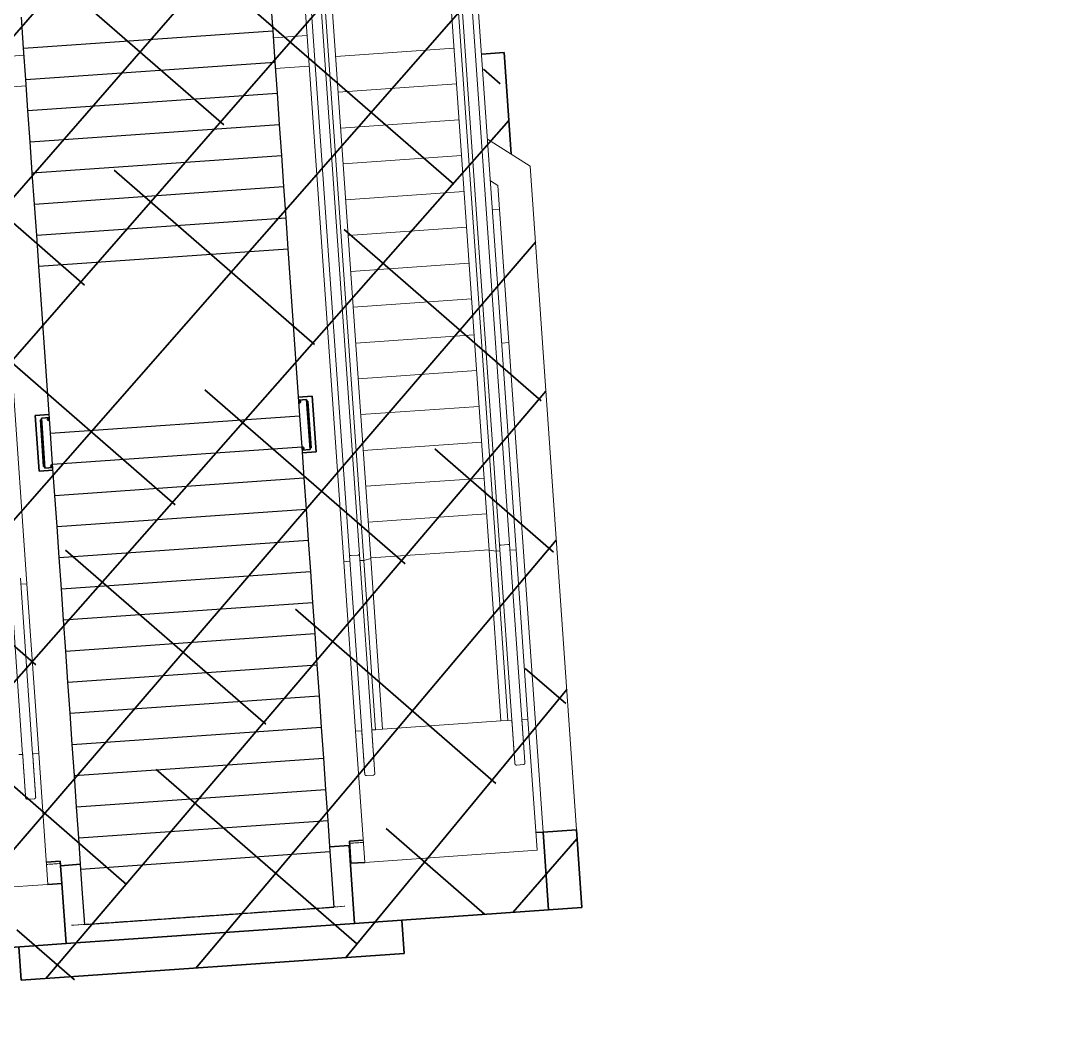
# Model space of a CAD drawing. Header units: millimetres. Extents: x 306 to 836129804, y -168137 to 818603917.
# Drawn here: x 834551779 to 834561028, y 818117446 to 818126594 of the extents above; entities that cross this region are included whole.
import ezdxf

# ---------------------------------------------------------------- set-up
doc = ezdxf.new("R2010")
doc.units = ezdxf.units.MM
doc.header["$LTSCALE"] = 3
for name, pattern in [('ACAD_ISO03W100', [30, 12, -18]), ('AUR_Centre_Half', [11.25, 7.499999999999999, -1.25, 1.25, -1.25]), ('AUR_Hidden', [3.75, 2.5, -1.25])]:
    doc.linetypes.add(name, pattern=pattern)
for name, color, linetype, lineweight in [('A-DETL', 251, 'Continuous', 13), ('A-FLOR', 251, 'Continuous', 13), ('A-GENM', 251, 'Continuous', 5), ('A-WALL', 251, 'Continuous', 5), ('Eva-New', 1, 'ACAD_ISO03W100', 18), ('Hatch (HOR not under LTC submission)', 252, 'Continuous', 35), ('S-BEAM', 1, 'Continuous', 35), ('S-FNDN', 32, 'Continuous', 35), ('S-STRS', 251, 'Continuous', 25)]:
    doc.layers.add(name, color=color, linetype=linetype, lineweight=lineweight)

# ---------------------------------------------------------------- blocks, each defined once
blk = doc.blocks.new('L-Equal Leg Angles - L200x200x20-2956271-STAIRCASE - GA PLAN')
at = {"layer": 'S-BEAM'}
for p, q in [((-775, 56.79999999999957), (-775, -143.2000000000038)), ((-775, 56.79999999999959), (-650.0000000004027, 56.79999999999959)), ((-650.0000000004047, -143.2000000000038), (-775, -143.2000000000038))]:
    blk.add_line(p, q, dxfattribs=at)
at = {"layer": 'S-BEAM', "linetype": 'AUR_Hidden', "lineweight": 9}
blk.add_line((-775, 36.80000000000001), (-650.0000000004027, 36.80000000000001), dxfattribs=at)
blk = doc.blocks.new('L-Equal Leg Angles - L200x200x20-V15-STAIRCASE - GA PLAN')
at = {"layer": 'S-BEAM'}
for p, q in [((649.9999999995999, 56.79999999999959), (775, 56.79999999999959)), ((775, -143.2000000000038), (775, 56.79999999999957)), ((775, -143.2000000000038), (649.999999999598, -143.2000000000038))]:
    blk.add_line(p, q, dxfattribs=at)
at = {"layer": 'S-BEAM', "linetype": 'AUR_Hidden', "lineweight": 9}
blk.add_line((649.9999999995999, 36.80000000000001), (775, 36.80000000000001), dxfattribs=at)
blk = doc.blocks.new('MASS CONRETE - MASS CONRETE-3280017-STAIRCASE - GA PLAN')
at = {"layer": 'A-WALL'}
for p, q in [((-57412.03755486012, 256.6118820905685), (-57412.03755497932, -43.38811790943146)), ((-51446.72951996326, 256.6118820905685), (-57412.03755486012, 256.6118820905685)), ((-51178.33673977852, -108.3881179094315), (-51446.72951996326, 256.6118820905685)), ((-57412.03755497932, -43.38811790943146), (-51598.50745916367, -43.38811802864075)), ((-51598.50745916367, -43.38811802864075), (-51550.71148467064, -108.3881180286407)), ((-50412.09694445133, -1658.388118028641), (-50412.09694445133, -1963.388117909431)), ((-50137.06050622463, -1963.388117909431), (-50137.06050610542, -1658.388117909431)), ((-50412.09694445133, -4203.388118028641), (-50412.09694457054, -4508.388117909431)), ((-50137.06050622463, -4508.388118028641), (-50137.06050610542, -4203.388117909431)), ((-51550.71148478985, -6058.388118028641), (-51598.50745928288, -6123.388117909431)), ((-51446.72951996326, -6423.388117909431), (-51178.33673989773, -6058.388118028641)), ((-51598.50745928288, -6123.388117909431), (-57412.03755497932, -6123.388118028641)), ((-57412.03755497932, -6123.388118028641), (-57412.03755486012, -6423.388118028641)), ((-57412.03755486012, -6423.388118028641), (-51446.72951996326, -6423.388117909431))]:
    blk.add_line(p, q, dxfattribs=at)
blk = doc.blocks.new('DGSG')
at = {"layer": 'A-DETL', "linetype": 'AUR_Centre_Half'}
blk.add_line((59293.12810051441, -1843.388118267059), (59293.12810003757, -4303.388118386269), dxfattribs=at)
at = {"layer": 'A-FLOR'}
for p, q in [((64234.05193817616, -6123.388118743896), (64234.05193793774, -6058.388118267059)), ((65434.05193805695, -6058.388118267059), (65434.05193781853, -6123.388118267059))]:
    blk.add_line(p, q, dxfattribs=at)
at = {"layer": 'A-GENM'}
for p, q in [((59673.51111149788, -1658.388118386269), (59673.51111161709, -108.3881182670593)), ((59673.51111161709, -108.3881182670593), (59673.51111149788, -1658.388118386269)), ((60853.51111161709, -1513.388118267059), (60853.51111137867, -1478.388118386269)), ((60448.51111137867, -1528.388118267059), (60448.51111137867, -1588.388118386269)), ((62431.54268097878, -1513.388118386269), (60853.51111161709, -1513.388118267059)), ((60853.51111125946, -1658.388118386269), (59673.51111149788, -1658.388118386269)), ((59673.51111149788, -1658.388118386269), (60853.51111125946, -1658.388118386269)), ((60853.51111125946, -1658.388118386269), (60853.51111125946, -1603.388118028641)), ((60853.51111125946, -1603.388118028641), (62431.54268145561, -1603.388118743896)), ((62376.52381324768, -1658.388118267059), (60853.51111125946, -1658.388118386269)), ((62376.52381300926, -1603.388118624687), (62376.52381324768, -1658.388118267059)), ((70300.98439967632, -1658.388118386269), (62376.52381324768, -1658.388118267059)), ((59673.51111114025, -6058.388118386269), (59673.51111125946, -4508.38811814785)), ((59673.51111125946, -4508.38811814785), (60853.51111149788, -4508.388118743896)), ((60853.51111149788, -4508.388118743896), (59673.51111125946, -4508.38811814785)), ((59673.51111125946, -4508.38811814785), (59673.51111114025, -6058.388118386269)), ((60853.51111161709, -4563.388118505478), (60853.51111149788, -4508.388118743896)), ((60853.51111149788, -4508.388118743896), (62376.5238134861, -4508.388118267059)), ((62376.5238134861, -4508.388118267059), (70302.21453690529, -4508.388118267059)), ((62376.5238134861, -4508.388118267059), (62376.52381360531, -4563.388118267059)), ((60448.51111137867, -4578.388118386269), (60448.51111149788, -4638.388118743896)), ((62431.54268097878, -4563.388118267059), (60853.51111161709, -4563.388118505478)), ((62427.52344322205, -4638.388118386269), (62427.52344286442, -4578.388118386269)), ((70302.23827636242, -4563.388118386269), (62431.54268097878, -4563.388118267059)), ((60853.5111117363, -4688.388118267059), (60853.5111117363, -4653.388118386269)), ((60853.5111117363, -4653.388118386269), (62431.54268145561, -4653.388118267059)), ((60853.51111149788, -4751.388118386269), (60853.5111117363, -4688.388118267059)), ((60853.5111117363, -4688.388118267059), (62376.52381312847, -4688.388118743896)), ((62376.52381312847, -4653.388118028641), (62376.52381312847, -4688.388118743896)), ((62376.52381312847, -4688.388118743896), (70302.29222977161, -4688.388118267059)), ((62376.52381312847, -4688.388118743896), (62389.92127299309, -4751.388118386269)), ((62431.54268145561, -4653.388118267059), (70302.27712273598, -4653.388118028641)), ((60853.51111149788, -4751.388118386269), (60853.5111117363, -5815.388118624687)), ((62389.92127299309, -4751.388118386269), (60853.51111149788, -4751.388118386269)), ((60853.5111117363, -5815.388118624687), (60853.51111149788, -4751.388118386269)), ((70302.31942224503, -4751.388118386269), (62389.92127299309, -4751.388118386269)), ((62393.67256200314, -5815.388117909431), (62393.6725615263, -4751.388118386269)), ((62715.83401191235, -5815.388118624687), (62715.83401179314, -4751.38811814785)), ((63037.99546170235, -5815.388118386269), (63037.99546229839, -4751.388118267059)), ((63360.15691208839, -5815.388118386269), (63360.15691256523, -4751.388118743896)), ((63682.31836271286, -5815.388118267059), (63682.31836235523, -4751.388118386269)), ((64004.47981274128, -5815.388118386269), (64004.47981262207, -4751.388118267059)), ((64326.64126300812, -5815.388118267059), (64326.6412627697, -4751.388118267059)), ((64648.80271339417, -5815.388118267059), (64648.80271339417, -4751.388118386269)), ((64970.96416306496, -5815.38811814785), (64970.964163661, -4751.388118267059)), ((65293.12561357021, -5815.388118624687), (65293.12561333179, -4751.388118267059)), ((65615.28706383705, -5815.388118386269), (65615.28706359863, -4751.38811814785)), ((65937.44851398468, -5815.388118386269), (65937.44851398468, -4751.388118743896)), ((66259.60996425152, -5815.388118386269), (66259.60996448994, -4751.388118386269)), ((66581.77141404152, -5815.388118267059), (66581.77141463757, -4751.388118267059)), ((66903.93286466599, -5815.388118267059), (66903.93286442757, -4751.388118267059)), ((60853.51111137867, -5878.388118386269), (60853.5111117363, -5815.388118624687)), ((60853.5111117363, -5815.388118624687), (62389.92127287388, -5815.388118267059)), ((62389.92127287388, -5815.388118267059), (62376.52381360531, -5878.388117909431)), ((62389.92127287388, -5815.388118267059), (70302.77867388725, -5815.388118386269)), ((60853.51111137867, -5913.388118028641), (60853.51111137867, -5878.388118386269)), ((62376.52381360531, -5878.388117909431), (60853.51111137867, -5878.388118386269)), ((62431.54380321503, -5913.388118267059), (60853.51111137867, -5913.388118028641)), ((62376.52381360531, -5878.388117909431), (62376.52381324768, -5913.388118386269)), ((70302.80586576462, -5878.388118267059), (62376.52381360531, -5878.388117909431)), ((70302.82097291946, -5913.388118267059), (62431.54380321503, -5913.388118267059)), ((60448.51111137867, -5928.388118386269), (60448.51111137867, -5988.388118267059)), ((60853.51111125946, -6058.388118267059), (60853.5111117363, -6003.388118267059)), ((60853.5111117363, -6003.388118267059), (62431.54380357265, -6003.388118267059)), ((62376.5238134861, -6003.388118386269), (62376.52381300926, -6058.388118267059)), ((62427.52568864822, -5928.388118267059), (62427.52568840981, -5988.388118386269)), ((62431.54380357265, -6003.388118267059), (70302.85981965065, -6003.388118267059)), ((60853.51111125946, -6058.388118267059), (59673.51111114025, -6058.388118386269)), ((59673.51111114025, -6058.388118386269), (60853.51111125946, -6058.388118267059)), ((62376.52381300926, -6058.388118267059), (60853.51111125946, -6058.388118267059)), ((70302.88355922699, -6058.388118386269), (62376.52381300926, -6058.388118267059))]:
    blk.add_line(p, q, dxfattribs=at)
at = {"layer": 'A-GENM', "flags": 128}
for points in [[(60448.51111137867, -1528.388118267059), (60448.52310967445, -1527.788278222084), (60448.55908620358, -1527.189397931099), (60448.61898171902, -1526.592435240746), (60448.70270204544, -1525.998345255852), (60448.81011283398, -1525.408078789711), (60448.94104218483, -1524.822578907013), (60449.09527981281, -1524.242783546448), (60449.27258050442, -1523.66961991787), (60449.47265899181, -1523.104004859924), (60449.69519615173, -1522.54684305191), (60449.93983638287, -1521.999026179314), (60450.20618784428, -1521.461430668831), (60450.4938236475, -1520.934916257858), (60450.80228507519, -1520.420325279236), (60451.13107728958, -1519.918481111526), (60451.47967529297, -1519.430186748505), (60451.84752082825, -1518.956223011017), (60452.23402535915, -1518.497348308563), (60452.63857150078, -1518.054296374321), (60453.06051063538, -1517.627777218819), (60453.49916934967, -1517.218471169472), (60453.95384418964, -1516.827034950256), (60454.4238089323, -1516.454094052315), (60454.90831172466, -1516.100244998932), (60455.40657675266, -1515.766053915024), (60455.91780745983, -1515.452054738998), (60456.44118618965, -1515.158751249313), (60456.9758746624, -1514.886611819267), (60457.52101874352, -1514.636071681976), (60458.07574522495, -1514.407531738281), (60458.63916730881, -1514.201358556747), (60459.21038329601, -1514.017880439758), (60459.78847956657, -1513.857391834259), (60460.37253129482, -1513.720149159431), (60460.96160411835, -1513.606372356415), (60461.55475580692, -1513.516243100166), (60462.15103697777, -1513.449905633926), (60462.74949395657, -1513.407466173172), (60463.34916996956, -1513.388992547989), (60463.51111137867, -1513.388118267059)], [(60853.51111161709, -1513.388118267059), (60837.91527092457, -1513.38811814785), (60822.34438085556, -1513.388118267059), (60806.82335042953, -1513.388118267059), (60791.37701117992, -1513.388118743896), (60776.03007233143, -1513.388118386269), (60760.80708694458, -1513.388118267059), (60745.73240852356, -1513.388118624687), (60730.83015275002, -1513.388118267059), (60716.1241607666, -1513.388118267059), (60701.63795781136, -1513.388118267059), (60687.39471995831, -1513.388118624687), (60673.41723322868, -1513.388118267059), (60659.7278573513, -1513.388118267059), (60646.34849452972, -1513.388118386269), (60633.30054676533, -1513.388118267059), (60620.60488915443, -1513.388118386269), (60608.28183197975, -1513.388118267059), (60596.35108959675, -1513.388118386269), (60584.83174812794, -1513.388118028641), (60573.74223577976, -1513.388118267059), (60563.10029447079, -1513.388118386269), (60552.92294895649, -1513.388118267059), (60543.22647953033, -1513.388118386269), (60534.02639997005, -1513.388118267059), (60525.33742725849, -1513.38811814785), (60517.17346298695, -1513.388118267059), (60509.5475666523, -1513.388118624687), (60502.47193920612, -1513.388118267059), (60495.95789885521, -1513.388118267059), (60490.01586771011, -1513.388118267059), (60484.65535187721, -1513.388118267059), (60479.88492596149, -1513.388118267059), (60475.71222198009, -1513.388118386269), (60472.14391636848, -1513.388118267059), (60469.18571639061, -1513.388118624687), (60466.84235525131, -1513.388118624687), (60465.11758196354, -1513.388118028641), (60464.01415514946, -1513.388118267059), (60463.53384041786, -1513.388118267059), (60463.51111137867, -1513.388118267059)], [(60463.51111137867, -1513.388118267059), (60463.82306969166, -1513.388118267059), (60464.75844633579, -1513.388118267059), (60466.31574332714, -1513.388118386269), (60468.49247086048, -1513.388118386269), (60471.28514635563, -1513.388117909431), (60474.68930113316, -1513.388118267059), (60478.6994907856, -1513.388118267059), (60483.30929851532, -1513.388118267059), (60488.51135015488, -1513.388118267059), (60494.2973241806, -1513.388118267059), (60500.65796267986, -1513.388118386269), (60507.583091259, -1513.388118386269), (60515.06163167953, -1513.388118267059), (60523.08161795139, -1513.388118386269), (60531.63022148609, -1513.388118267059), (60540.69376575947, -1513.388118386269), (60550.25775098801, -1513.388118267059), (60560.30687713623, -1513.388118267059), (60570.8250670433, -1513.388118386269), (60581.79549479485, -1513.388118386269), (60593.20060920715, -1513.388118267059), (60605.02216541767, -1513.388118505478), (60617.24125015736, -1513.388118624687), (60629.83831703663, -1513.388118267059), (60642.79321217537, -1513.388118743896), (60656.08521103859, -1513.38811814785), (60669.69304966927, -1513.388118386269), (60683.59495723248, -1513.388118267059), (60697.76869487762, -1513.388118267059), (60712.19158756733, -1513.388118386269), (60726.84056043625, -1513.388118267059), (60741.69217944145, -1513.388118267059), (60756.72268545628, -1513.388118267059), (60771.90803170204, -1513.388118743896), (60787.22392559052, -1513.388118624687), (60802.64586484432, -1513.388118386269), (60818.14917778969, -1513.388118267059), (60833.70906233788, -1513.388118267059), (60849.30062544346, -1513.388118267059), (60853.51111161709, -1513.388118267059)], [(60463.51111125946, -1603.388118505478), (60462.91127133369, -1603.376119971275), (60462.3123909235, -1603.340143918991), (60461.71542823315, -1603.280247807503), (60461.12133812904, -1603.196527600288), (60460.53107178211, -1603.089116930962), (60459.94557189941, -1602.958187818527), (60459.36577677727, -1602.803949832916), (60458.79261291027, -1602.626649141312), (60458.22699785233, -1602.426570773125), (60457.66983628273, -1602.204033136368), (60457.12201941013, -1601.959393024445), (60456.58442366123, -1601.693042039871), (60456.05790913105, -1601.40540599823), (60455.54331839085, -1601.096944570541), (60455.04147422314, -1600.768152236938), (60454.55317974091, -1600.419554591179), (60454.07921588421, -1600.051709055901), (60453.62034130096, -1599.665204048157), (60453.17728996277, -1599.260658502579), (60452.7507699728, -1598.838718891144), (60452.34146428108, -1598.400060653687), (60451.95002806187, -1597.945385456085), (60451.57708704472, -1597.475420713425), (60451.22323811054, -1596.990918159485), (60450.88904702663, -1596.492653012276), (60450.57504796982, -1595.981422185898), (60450.28174424171, -1595.458043575287), (60450.0096051693, -1594.923354625702), (60449.75906467438, -1594.378211259842), (60449.5305249691, -1593.823485016823), (60449.32435178757, -1593.260062217712), (60449.14087343216, -1592.688846826553), (60448.98038494587, -1592.110750198364), (60448.84314250946, -1591.526698231697), (60448.72936570644, -1590.937625408173), (60448.63923609257, -1590.344473600388), (60448.57289862633, -1589.748192667961), (60448.53045940399, -1589.149735927582), (60448.51198554039, -1588.550060272217), (60448.51111137867, -1588.388118386269)], [(60853.51111125946, -1603.388118028641), (60837.91527104378, -1603.388118267059), (60822.34438097477, -1603.388117909431), (60806.82335054874, -1603.388117909431), (60791.37701070309, -1603.388118267059), (60776.03007256985, -1603.388118267059), (60760.80708706379, -1603.388118267059), (60745.73240816593, -1603.388118624687), (60730.83015310764, -1603.388118267059), (60716.12416028976, -1603.388118267059), (60701.63795816898, -1603.388118386269), (60687.39472019672, -1603.388118386269), (60673.41723334789, -1603.388118267059), (60659.72785782814, -1603.388117909431), (60646.3484941721, -1603.388118386269), (60633.30054652691, -1603.388118267059), (60620.60488927364, -1603.388118386269), (60608.28183221817, -1603.388118267059), (60596.35108923912, -1603.388118267059), (60584.8317476511, -1603.388118386269), (60573.74223613739, -1603.388118386269), (60563.10029459, -1603.388118386269), (60552.92294847965, -1603.388117909431), (60543.22647953033, -1603.388118267059), (60534.02640008926, -1603.388118267059), (60525.33742725849, -1603.388118267059), (60517.17346310616, -1603.388118267059), (60509.54756689072, -1603.388118267059), (60502.47193861008, -1603.388118505478), (60495.95789885521, -1603.388118267059), (60490.01586782932, -1603.388118267059), (60484.65535163879, -1603.388118267059), (60479.88492572308, -1603.388118267059), (60475.71222221851, -1603.388118267059), (60472.14391636848, -1603.388118505478), (60469.18571662903, -1603.388118386269), (60466.84235572815, -1603.388118386269), (60465.11758232117, -1603.388118505478), (60464.01415514946, -1603.388118267059), (60463.53384041786, -1603.388118505478), (60463.51111125946, -1603.388118505478)], [(60463.51111125946, -1603.388118505478), (60463.82307004929, -1603.388118386269), (60464.75844585896, -1603.388118505478), (60466.31574332714, -1603.388118386269), (60468.49247121811, -1603.388118743896), (60471.285145998, -1603.388117909431), (60474.68930113316, -1603.388118267059), (60478.69949030876, -1603.388118267059), (60483.30929791927, -1603.388118624687), (60488.51135027409, -1603.388118267059), (60494.29732370377, -1603.388118505478), (60500.65796279907, -1603.388118505478), (60507.58309137821, -1603.388118267059), (60515.0616312027, -1603.388118028641), (60523.0816180706, -1603.388118386269), (60531.63022148609, -1603.388118505478), (60540.69376599789, -1603.388118386269), (60550.25775098801, -1603.388118505478), (60560.30687701702, -1603.388118267059), (60570.82506716251, -1603.388118267059), (60581.79549467564, -1603.388118386269), (60593.20060920715, -1603.388118267059), (60605.02216494083, -1603.388118267059), (60617.24125051498, -1603.388118743896), (60629.83831715584, -1603.388118267059), (60642.79321217537, -1603.388118624687), (60656.08521127701, -1603.388118505478), (60669.69304931164, -1603.388118267059), (60683.5949575901, -1603.388118267059), (60697.76869487762, -1603.38811814785), (60712.19158709049, -1603.388118267059), (60726.84056031704, -1603.388118267059), (60741.69217991829, -1603.388118267059), (60756.72268486023, -1603.388118386269), (60771.90803170204, -1603.388118624687), (60787.22392594814, -1603.388118743896), (60802.64586484432, -1603.388118505478), (60818.14917826653, -1603.388118267059), (60833.70906233788, -1603.388118267059), (60849.30062568188, -1603.388118267059), (60853.51111125946, -1603.388118028641)], [(60448.51111137867, -4578.388118386269), (60448.52310967445, -4577.788278698921), (60448.55908608437, -4577.189397573471), (60448.61898219585, -4576.592435240746), (60448.70270204544, -4575.998345255852), (60448.81011271477, -4575.408078312874), (60448.94104194641, -4574.822579026222), (60449.09527981281, -4574.242783546448), (60449.272580266, -4573.669620275497), (60449.4726587534, -4573.104004740715), (60449.69519662857, -4572.54684317112), (60449.93983638287, -4571.999026298523), (60450.20618760586, -4571.46143078804), (60450.49382412434, -4570.93491590023), (60450.80228495598, -4570.420325279236), (60451.13107717037, -4569.918481230736), (60451.47967541218, -4569.430186748505), (60451.84752082825, -4568.956223011017), (60452.23402547836, -4568.497348189354), (60452.63857114315, -4568.05429661274), (60453.06051111221, -4567.627777338028), (60453.49916911125, -4567.2184715271), (60453.95384418964, -4566.827034831047), (60454.4238089323, -4566.454093694687), (60454.90831148624, -4566.100244760513), (60455.40657675266, -4565.766053557396), (60455.91780745983, -4565.452054977417), (60456.44118583202, -4565.158750772476), (60456.9758746624, -4564.886611580849), (60457.5210185051, -4564.636072039604), (60458.07574498653, -4564.407532095909), (60458.63916707039, -4564.20135819912), (60459.2103831768, -4564.017880320549), (60459.78847944736, -4563.857391834259), (60460.37253177166, -4563.720149278641), (60460.96160459518, -4563.606372356415), (60461.55475592613, -4563.516243100166), (60462.15103697777, -4563.449905753136), (60462.74949383736, -4563.407466053963), (60463.34916961193, -4563.38899230957), (60463.51111149788, -4563.388118624687)], [(60853.51111161709, -4563.388118505478), (60837.91527140141, -4563.388118386269), (60822.34438073635, -4563.388118386269), (60806.82335042953, -4563.388118505478), (60791.37701117992, -4563.388118267059), (60776.03007221222, -4563.388118743896), (60760.80708742142, -4563.388117909431), (60745.73240852356, -4563.388118267059), (60730.83015263081, -4563.388118267059), (60716.12416064739, -4563.388118386269), (60701.63795781136, -4563.388117909431), (60687.3947198391, -4563.388118624687), (60673.41723299026, -4563.388118624687), (60659.72785770893, -4563.388118386269), (60646.34849452972, -4563.388118386269), (60633.30054676533, -4563.388118624687), (60620.60488963127, -4563.388118386269), (60608.28183197975, -4563.388118386269), (60596.35108959675, -4563.388117909431), (60584.83174800873, -4563.388118386269), (60573.74223577976, -4563.388117909431), (60563.10029447079, -4563.388118028641), (60552.92294895649, -4563.388118267059), (60543.22647953033, -4563.388118386269), (60534.02639973164, -4563.388118267059), (60525.33742749691, -4563.388118267059), (60517.17346286774, -4563.388118386269), (60509.54756653309, -4563.388118267059), (60502.4719389677, -4563.388118267059), (60495.95789933205, -4563.388118267059), (60490.01586818695, -4563.388118267059), (60484.65535151958, -4563.388118624687), (60479.88492584229, -4563.388118267059), (60475.71222257614, -4563.388118386269), (60472.14391672611, -4563.388118386269), (60469.18571686745, -4563.388118743896), (60466.84235560894, -4563.388118386269), (60465.11758184433, -4563.388118267059), (60464.01415526867, -4563.388118624687), (60463.53384041786, -4563.38811814785), (60463.51111149788, -4563.388118624687)], [(60463.51111149788, -4563.388118624687), (60463.82306969166, -4563.388118267059), (60464.75844609737, -4563.388118743896), (60466.31574332714, -4563.388118028641), (60468.49247086048, -4563.388118267059), (60471.28514611721, -4563.388118267059), (60474.68930113316, -4563.388118267059), (60478.69949054718, -4563.388118267059), (60483.3092982769, -4563.388118743896), (60488.51135003567, -4563.388118386269), (60494.29732394218, -4563.388118624687), (60500.65796256065, -4563.388118267059), (60507.58309137821, -4563.388118386269), (60515.06163167953, -4563.388118267059), (60523.08161795139, -4563.38811814785), (60531.63022148609, -4563.38811814785), (60540.69376564026, -4563.388118028641), (60550.25775098801, -4563.388118386269), (60560.30687701702, -4563.388118267059), (60570.82506763935, -4563.388118386269), (60581.79549479485, -4563.388118267059), (60593.20060920715, -4563.388118386269), (60605.02216529846, -4563.388118267059), (60617.24125027657, -4563.388118267059), (60629.83831691742, -4563.388118267059), (60642.79321205616, -4563.388118267059), (60656.08521091938, -4563.388118267059), (60669.69304966927, -4563.388117909431), (60683.59495723248, -4563.388118267059), (60697.76869487762, -4563.38811814785), (60712.19158744812, -4563.388118267059), (60726.84056043625, -4563.388118267059), (60741.69217956066, -4563.388118267059), (60756.72268521786, -4563.388118386269), (60771.9080312252, -4563.388118267059), (60787.22392559052, -4563.388118505478), (60802.64586484432, -4563.388118267059), (60818.14917767048, -4563.388118267059), (60833.70906221867, -4563.388118386269), (60849.30062568188, -4563.388118267059), (60853.51111161709, -4563.388118505478)], [(60463.5111117363, -4653.388118743896), (60462.91127133369, -4653.376119852066), (60462.31239128113, -4653.340143918991), (60461.71542823315, -4653.280247807503), (60461.12133860588, -4653.196527600288), (60460.53107154369, -4653.089117288589), (60459.94557189941, -4652.958187937737), (60459.36577653885, -4652.803950309753), (60458.79261291027, -4652.626649618149), (60458.22699785233, -4652.426570534706), (60457.66983616352, -4652.204033255577), (60457.12201941013, -4651.959393262863), (60456.58442366123, -4651.693041801453), (60456.05790948868, -4651.40540599823), (60455.54331839085, -4651.096944928169), (60455.04147398472, -4650.768152594566), (60454.5531796217, -4650.419554948807), (60454.07921588421, -4650.051709294319), (60453.62034106255, -4649.665204286575), (60453.17728960514, -4649.260658502579), (60452.75077021122, -4648.838718891144), (60452.34146428108, -4648.400060653687), (60451.95002841949, -4647.945385575294), (60451.57708704472, -4647.475420713425), (60451.22323811054, -4646.990917682648), (60450.88904690742, -4646.492652893066), (60450.57504785061, -4645.981422185898), (60450.28174471855, -4645.458043456078), (60450.00960493088, -4644.923355102539), (60449.75906467438, -4644.378211259842), (60449.53052544594, -4643.823485016823), (60449.32435154915, -4643.26006257534), (60449.14087343216, -4642.688846468925), (60448.98038482666, -4642.110749959946), (60448.84314239025, -4641.526698231697), (60448.72936546803, -4640.937625408173), (60448.63923609257, -4640.344473958015), (60448.57289862633, -4639.748192667961), (60448.53045928478, -4639.149735569954), (60448.51198554039, -4638.550060033798), (60448.51111149788, -4638.388118743896)], [(60853.5111117363, -4653.388118386269), (60837.91527104378, -4653.388118386269), (60822.34438073635, -4653.388118267059), (60806.82335054874, -4653.388118267059), (60791.37701117992, -4653.388117909431), (60776.03007268906, -4653.388118386269), (60760.80708706379, -4653.388118267059), (60745.73240852356, -4653.388118267059), (60730.83015298843, -4653.388118267059), (60716.12416064739, -4653.388118267059), (60701.63795828819, -4653.388117909431), (60687.39471995831, -4653.388118267059), (60673.41723299026, -4653.388118743896), (60659.72785747051, -4653.388118386269), (60646.3484941721, -4653.388118028641), (60633.30054712296, -4653.388118386269), (60620.60488927364, -4653.388118028641), (60608.28183233738, -4653.388118267059), (60596.3510890007, -4653.38811814785), (60584.83174753189, -4653.388118267059), (60573.74223613739, -4653.388118028641), (60563.10029459, -4653.388118028641), (60552.92294847965, -4653.388118267059), (60543.22647953033, -4653.388118386269), (60534.02639973164, -4653.388118267059), (60525.33742725849, -4653.388118267059), (60517.17346310616, -4653.388118267059), (60509.54756689072, -4653.388117909431), (60502.4719388485, -4653.388118267059), (60495.95789897442, -4653.388118267059), (60490.01586782932, -4653.388118624687), (60484.65535151958, -4653.388118624687), (60479.88492572308, -4653.388118505478), (60475.71222221851, -4653.388118386269), (60472.14391624928, -4653.388118267059), (60469.18571662903, -4653.388118267059), (60466.84235548973, -4653.388118028641), (60465.11758208275, -4653.388118386269), (60464.01415514946, -4653.388118386269), (60463.5338408947, -4653.388118267059), (60463.5111117363, -4653.388118743896)], [(60463.5111117363, -4653.388118743896), (60463.8230701685, -4653.388118386269), (60464.75844621658, -4653.388118386269), (60466.31574332714, -4653.38811814785), (60468.49247121811, -4653.388118267059), (60471.28514611721, -4653.388118386269), (60474.68930160999, -4653.388118267059), (60478.69949007034, -4653.388118505478), (60483.30929851532, -4653.388118743896), (60488.51135015488, -4653.388118505478), (60494.29732358456, -4653.388118624687), (60500.65796279907, -4653.388118267059), (60507.58309137821, -4653.388118267059), (60515.0616312027, -4653.388118267059), (60523.0816180706, -4653.388118267059), (60531.63022148609, -4653.388118267059), (60540.69376587868, -4653.388118028641), (60550.25775098801, -4653.388118386269), (60560.30687689781, -4653.388118624687), (60570.82506716251, -4653.388118267059), (60581.79549515247, -4653.388118386269), (60593.20060920715, -4653.388118267059), (60605.02216482162, -4653.388118267059), (60617.24125027657, -4653.388118267059), (60629.83831679821, -4653.388118267059), (60642.79321205616, -4653.388118267059), (60656.08521127701, -4653.388118267059), (60669.69304931164, -4653.388118267059), (60683.59495770931, -4653.388118267059), (60697.76869487762, -4653.388118267059), (60712.19158673286, -4653.388118267059), (60726.84056031704, -4653.388118386269), (60741.69217956066, -4653.388118386269), (60756.72268545628, -4653.388118505478), (60771.90803158283, -4653.388118267059), (60787.22392594814, -4653.388118624687), (60802.64586496353, -4653.388118267059), (60818.14917814732, -4653.388118267059), (60833.70906221867, -4653.388118267059), (60849.30062568188, -4653.388118267059), (60853.5111117363, -4653.388118386269)], [(60448.51111137867, -5928.388118386269), (60448.52310967445, -5927.788278341293), (60448.55908596516, -5927.189397931099), (60448.61898207664, -5926.592435121536), (60448.70270204544, -5925.998345255852), (60448.81011271477, -5925.408078432083), (60448.94104194641, -5924.822578907013), (60449.09527981281, -5924.242783546448), (60449.27258038521, -5923.669619679451), (60449.47265899181, -5923.104004740715), (60449.69519674778, -5922.54684317112), (60449.93983626366, -5921.999026536942), (60450.20618760586, -5921.461430549622), (60450.49382388592, -5920.934916257858), (60450.80228495598, -5920.420325279236), (60451.13107705116, -5919.918481230736), (60451.47967529297, -5919.430186629295), (60451.84752082825, -5918.956222891808), (60452.23402535915, -5918.497348308563), (60452.63857114315, -5918.05429661274), (60453.06051111221, -5917.6277769804), (60453.49916899204, -5917.218471646309), (60453.95384418964, -5916.827035188675), (60454.4238089323, -5916.454094052315), (60454.90831148624, -5916.100244879723), (60455.40657663345, -5915.766053557396), (60455.91780734062, -5915.452055096626), (60456.44118595123, -5915.158751249313), (60456.9758746624, -5914.886611700058), (60457.5210185051, -5914.636071801186), (60458.07574498653, -5914.407532095909), (60458.63916707039, -5914.201358675957), (60459.2103831768, -5914.017880439758), (60459.78847944736, -5913.857392191887), (60460.37253165245, -5913.720149278641), (60460.96160435677, -5913.606372833252), (60461.55475568771, -5913.516242980957), (60462.15103685856, -5913.449905514717), (60462.74949431419, -5913.4074665308), (60463.34916961193, -5913.38899242878), (60463.51111137867, -5913.388118386269)], [(60853.51111137867, -5913.388118028641), (60837.91527140141, -5913.388118267059), (60822.34438061714, -5913.388117909431), (60806.82335090637, -5913.388118028641), (60791.37701106071, -5913.388118386269), (60776.03007233143, -5913.388118267059), (60760.80708742142, -5913.388118386269), (60745.73240840435, -5913.388118386269), (60730.83015263081, -5913.388118028641), (60716.12416052818, -5913.388118267059), (60701.63795781136, -5913.388118386269), (60687.39471960068, -5913.388118386269), (60673.41723275185, -5913.38811814785), (60659.72785758972, -5913.388117909431), (60646.34849452972, -5913.388118386269), (60633.30054676533, -5913.38811814785), (60620.60488939285, -5913.388118386269), (60608.28183197975, -5913.388118386269), (60596.35108935833, -5913.388118386269), (60584.83174788952, -5913.388118386269), (60573.74223601818, -5913.388118386269), (60563.10029494762, -5913.388118267059), (60552.92294895649, -5913.388118386269), (60543.22647953033, -5913.388118267059), (60534.02639961243, -5913.388118267059), (60525.33742725849, -5913.388118267059), (60517.17346286774, -5913.388118386269), (60509.54756689072, -5913.388118386269), (60502.4719388485, -5913.388118624687), (60495.95789933205, -5913.388118267059), (60490.01586818695, -5913.388118267059), (60484.65535151958, -5913.38811814785), (60479.88492584229, -5913.388118267059), (60475.71222233772, -5913.388118267059), (60472.14391672611, -5913.388118267059), (60469.18571662903, -5913.388118386269), (60466.84235548973, -5913.388118386269), (60465.11758160591, -5913.388118386269), (60464.01415514946, -5913.388118267059), (60463.53384041786, -5913.388118624687), (60463.51111137867, -5913.388118386269)], [(60463.51111137867, -5913.388118386269), (60463.82306969166, -5913.388118386269), (60464.75844621658, -5913.388118267059), (60466.31574332714, -5913.388118267059), (60468.49247086048, -5913.388118743896), (60471.28514587879, -5913.38811814785), (60474.68930113316, -5913.388117909431), (60478.69949042797, -5913.388118267059), (60483.3092982769, -5913.388118267059), (60488.51135003567, -5913.388118267059), (60494.29732394218, -5913.388118267059), (60500.65796279907, -5913.388118624687), (60507.58309173584, -5913.388118267059), (60515.06163167953, -5913.388117909431), (60523.08161842823, -5913.388118267059), (60531.63022148609, -5913.388118624687), (60540.69376564026, -5913.388118386269), (60550.25775098801, -5913.388118505478), (60560.30687701702, -5913.388118028641), (60570.82506752014, -5913.388118267059), (60581.79549467564, -5913.388118267059), (60593.20060956478, -5913.388118267059), (60605.02216517925, -5913.388118743896), (60617.24125015736, -5913.388118386269), (60629.838316679, -5913.388118267059), (60642.79321193695, -5913.388118624687), (60656.08521080017, -5913.388118505478), (60669.69304966927, -5913.388118386269), (60683.59495723248, -5913.388118267059), (60697.76869487762, -5913.388118267059), (60712.1915872097, -5913.388118267059), (60726.84056043625, -5913.388118386269), (60741.69217956066, -5913.388118267059), (60756.72268521786, -5913.388118267059), (60771.90803170204, -5913.388118267059), (60787.22392559052, -5913.388118386269), (60802.64586532116, -5913.388118267059), (60818.14917767048, -5913.388118267059), (60833.70906209946, -5913.388118267059), (60849.30062568188, -5913.388118386269), (60853.51111137867, -5913.388118028641)], [(60463.5111117363, -6003.388118267059), (60462.91127133369, -6003.376119971275), (60462.31239104271, -6003.340143918991), (60461.71542870998, -6003.280247807503), (60461.12133860588, -6003.196527600288), (60460.53107154369, -6003.089117050171), (60459.94557189941, -6002.958187818527), (60459.36577653885, -6002.803949952126), (60458.79261291027, -6002.62664937973), (60458.22699761391, -6002.426570892334), (60457.66983616352, -6002.204033493996), (60457.12201929092, -6001.959393143654), (60456.58442413807, -6001.69304227829), (60456.05790948868, -6001.405406236649), (60455.54331839085, -6001.096944928169), (60455.04147386551, -6000.768152475357), (60454.55317974091, -6000.41955447197), (60454.07921636105, -6000.051709055901), (60453.62034106255, -5999.665204286575), (60453.17728960514, -5999.260658383369), (60452.75077021122, -5998.838718891144), (60452.3414645195, -5998.400060415268), (60451.95002830029, -5997.945385456085), (60451.57708752155, -5997.475420594215), (60451.22323787212, -5996.990918159485), (60450.88904690742, -5996.492652893066), (60450.57504749298, -5995.981422066689), (60450.28174459934, -5995.458043813705), (60450.00960481167, -5994.92335498333), (60449.75906467438, -5994.378211021423), (60449.53052544594, -5993.823484659195), (60449.32435142994, -5993.26006257534), (60449.14087331295, -5992.688846468925), (60448.98038470745, -5992.110750198364), (60448.84314227104, -5991.526698231697), (60448.72936534882, -5990.937625408173), (60448.63923609257, -5990.344473958015), (60448.57289910316, -5989.748192548752), (60448.53045916557, -5989.149735927582), (60448.51198577881, -5988.550060510635), (60448.51111137867, -5988.388118267059)], [(60853.5111117363, -6003.388118267059), (60837.91527104378, -6003.388118267059), (60822.34438061714, -6003.388118267059), (60806.82335054874, -6003.388118267059), (60791.37701106071, -6003.388118386269), (60776.03007245064, -6003.388118386269), (60760.80708706379, -6003.388118386269), (60745.73240840435, -6003.388118386269), (60730.83015275002, -6003.388118028641), (60716.12416052818, -6003.388118267059), (60701.63795828819, -6003.388118267059), (60687.39471995831, -6003.388118386269), (60673.41723299026, -6003.388118267059), (60659.72785747051, -6003.388118267059), (60646.34849452972, -6003.388118267059), (60633.30054700375, -6003.388118267059), (60620.60488915443, -6003.388118267059), (60608.28183233738, -6003.388118743896), (60596.35108923912, -6003.388118267059), (60584.83174753189, -6003.388118267059), (60573.74223577976, -6003.388118386269), (60563.10029459, -6003.388118267059), (60552.92294847965, -6003.388118386269), (60543.22647953033, -6003.388118267059), (60534.02639973164, -6003.388118267059), (60525.33742773533, -6003.388118505478), (60517.17346274853, -6003.388118267059), (60509.54756653309, -6003.388118267059), (60502.4719388485, -6003.388118386269), (60495.957898736, -6003.388118267059), (60490.01586782932, -6003.388118028641), (60484.65535187721, -6003.388118267059), (60479.88492584229, -6003.388117909431), (60475.71222221851, -6003.388118386269), (60472.14391636848, -6003.388118743896), (60469.18571662903, -6003.388118386269), (60466.84235548973, -6003.388118386269), (60465.11758196354, -6003.388118624687), (60464.0141556263, -6003.388118386269), (60463.53384077549, -6003.388118743896), (60463.5111117363, -6003.388118267059)], [(60463.5111117363, -6003.388118267059), (60463.82307004929, -6003.388118267059), (60464.75844609737, -6003.388118386269), (60466.31574332714, -6003.388118267059), (60468.4924710989, -6003.388118386269), (60471.285145998, -6003.388118267059), (60474.68930160999, -6003.388117909431), (60478.69949054718, -6003.388117909431), (60483.3092982769, -6003.388118386269), (60488.51135015488, -6003.388118267059), (60494.29732334614, -6003.388118386269), (60500.65796267986, -6003.388118743896), (60507.58309137821, -6003.388118267059), (60515.06163156033, -6003.388118028641), (60523.0816180706, -6003.388118267059), (60531.63022148609, -6003.388118743896), (60540.69376575947, -6003.388118267059), (60550.25775098801, -6003.388118267059), (60560.30687689781, -6003.388118028641), (60570.8250669241, -6003.388118505478), (60581.79549503326, -6003.388118267059), (60593.20060920715, -6003.388118267059), (60605.02216494083, -6003.388118267059), (60617.24125027657, -6003.388118386269), (60629.83831679821, -6003.388118028641), (60642.79321205616, -6003.388118267059), (60656.08521103859, -6003.388118743896), (60669.69304966927, -6003.388118267059), (60683.5949575901, -6003.388118267059), (60697.76869499683, -6003.388118624687), (60712.19158709049, -6003.388118505478), (60726.84056079388, -6003.388118028641), (60741.69217956066, -6003.388118267059), (60756.72268545628, -6003.388118624687), (60771.90803158283, -6003.388118267059), (60787.22392594814, -6003.388118386269), (60802.64586484432, -6003.388118624687), (60818.14917802811, -6003.388118267059), (60833.70906221867, -6003.388118267059), (60849.30062568188, -6003.388118624687), (60853.5111117363, -6003.388118267059)]]:
    blk.add_lwpolyline(points, dxfattribs=at)
at = {"layer": 'A-GENM'}
for points in [[(62427.52344286442, -4578.388118386269), (62427.52655422688, -4575.770124435425), (62427.8051866293, -4571.848714947701), (62428.66826105118, -4567.659788370132), (62429.50990474224, -4565.248462796211), (62430.4904936552, -4563.732783794403), (62431.19194793701, -4563.388119578362), (62431.54268097878, -4563.388118267059)], [(62427.52568840981, -5988.388118386269), (62427.52299451828, -5991.006112217903), (62427.80866146088, -5994.927521824837), (62428.6699398756, -5999.116448283195), (62429.51166081429, -6001.527773857117), (62430.49189221859, -6003.043452858925), (62431.19316673279, -6003.388116717339), (62431.54380357265, -6003.388118267059)]]:
    blk.add_open_spline(points, degree=3, knots=[0, 0, 0, 0, 0.1666666666666667, 0.25, 0.3333333333333333, 0.4166666666666666, 0.5, 0.5, 0.5, 0.5], dxfattribs=at)
for points in [[(62431.54268145561, -4653.388118267059), (62431.19194829464, -4653.388120055199), (62430.49046957493, -4653.043461203575), (62429.50998914242, -4651.527740359306), (62428.667948246, -4649.11657333374), (62428.02212381363, -4645.974286675453), (62427.61507153511, -4642.314989805222), (62427.52499902248, -4639.697114944458), (62427.52344322205, -4638.388118386269)], [(62431.54380321503, -5913.388118267059), (62431.19316661358, -5913.388116836548), (62430.49189424515, -5913.732775449753), (62429.51165270805, -5915.248496174812), (62428.66997015476, -5917.659663558006), (62428.02386856079, -5920.801949858665), (62427.61863803864, -5924.461246848106), (62427.52434182167, -5927.079121470451), (62427.52568864822, -5928.388118267059)]]:
    blk.add_open_spline(points, degree=3, dxfattribs=at)
at = {"layer": 'S-BEAM'}
for p, q in [((59133.51111161709, -1783.338118314743), (59133.51111125946, -43.38811826705933)), ((58833.51111125946, -1358.388118386269), (59133.5111117363, -1358.388118267059)), ((58833.51111125946, -1358.388118386269), (58833.5111117363, -4803.207356214523)), ((59673.5111117363, -1783.338118195534), (59133.51111161709, -1783.338118314743)), ((59133.51111149788, -4378.338118314743), (59133.51111161709, -1783.338118314743)), ((59833.51111137867, -1783.388118267059), (59833.51111125946, -1963.388118267059)), ((63377.45193815231, -1838.388118743896), (63877.45193779469, -1838.388118267059)), ((63377.45193815231, -1838.388118743896), (63377.45193767548, -1963.388118386269)), ((63877.45193791389, -1963.388118267059), (63877.45193779469, -1838.388118267059)), ((59833.51111125946, -4203.388118267059), (59833.51111125946, -4378.338118553162)), ((63377.45193791389, -4203.388118267059), (63377.45193791389, -4328.388118386269)), ((63877.45193815231, -4328.388118386269), (63877.45193791389, -4203.388118267059)), ((63877.45193815231, -4328.388118386269), (63377.45193791389, -4328.388118386269)), ((59133.51111125946, -6123.388118267059), (59133.51111149788, -4378.338118314743)), ((59133.51111149788, -4378.338118314743), (59833.51111125946, -4378.338118553162)), ((59833.51111125946, -4378.338118553162), (59833.51111149788, -4383.388118267059)), ((59133.5111117363, -4803.207356095314), (58833.5111117363, -4803.207356214523)), ((59833.51111125946, -6058.388118267059), (59833.51111137867, -6123.388118386269)), ((66833.48816013336, -6058.388118386269), (66833.48816013336, -6260.901527285576)), ((59133.51111125946, -6423.388118028641), (59133.51111125946, -6123.388118267059)), ((59833.51111137867, -6123.388118386269), (59133.51111125946, -6123.388118267059)), ((59833.51111137867, -6123.388118386269), (59833.5111117363, -6423.388118267059)), ((66833.48816013336, -6260.901527285576), (65918.29922270775, -6260.901527285576)), ((59833.5111117363, -6423.388118267059), (59133.51111125946, -6423.388118028641))]:
    blk.add_line(p, q, dxfattribs=at)
at = {"layer": 'S-FNDN'}
for p, q in [((63851.9248136282, -1890.888118386269), (63401.92481327057, -1890.888118267059)), ((63401.92481327057, -1890.888118267059), (63401.9248136282, -1963.388118267059)), ((63836.92481350899, -1880.888118267059), (63416.92481350899, -1880.888118386269)), ((63416.92481350899, -1880.888118386269), (63416.92481398582, -1890.888118386269)), ((63836.9248136282, -1890.888118267059), (63836.92481350899, -1880.888118267059)), ((63851.9248136282, -1963.388118386269), (63851.9248136282, -1890.888118386269)), ((63416.92481350899, -1944.888118624687), (63416.92481338978, -1963.388118386269)), ((63426.92481350899, -1951.531780958176), (63426.92481350899, -1960.244455575943)), ((63826.9248136282, -1960.244455456734), (63826.92481350899, -1951.531780838966)), ((63836.92481350899, -1963.388117909431), (63836.9248136282, -1944.888118267059)), ((63401.91111171246, -4203.388117909431), (63401.91111123562, -4275.888118267059)), ((63416.91111147404, -4203.388118386269), (63416.91111171246, -4221.888118267059)), ((63426.91111147404, -4206.531780958176), (63426.91111183167, -4215.244455695152)), ((63826.91111111641, -4215.244455814362), (63826.91111135483, -4206.531781077385)), ((63836.91111159325, -4221.888118267059), (63836.91111123562, -4203.388118386269)), ((63851.91111123562, -4275.888118505478), (63851.91111159325, -4203.388118386269)), ((63401.91111123562, -4275.888118267059), (63851.91111123562, -4275.888118505478)), ((63416.91111171246, -4275.888118267059), (63416.91111111641, -4285.888118386269)), ((63416.91111111641, -4285.888118386269), (63836.91111123562, -4285.888118267059)), ((63836.91111123562, -4285.888118267059), (63836.91111135483, -4275.888118267059))]:
    blk.add_line(p, q, dxfattribs=at)
for centre, radius, start, end in [((63416.9248136282, -1955.888118267059), 10.99999999999999, 0, 180), ((63416.9248136282, -1955.888118267059), 11.00000000000345, 180, 223.1684305502904), ((63416.9248136282, -1955.888118267059), 10.99999999999272, 316.8315644681408, 0), ((63836.92481374741, -1955.888118386269), 10.99999999999999, 0, 180), ((63836.92481374741, -1955.888118386269), 11.00000000000345, 180, 223.1684305502904), ((63836.92481374741, -1955.888118386269), 10.99999999999272, 316.8315644681408, 0), ((63416.91111135483, -4210.888118028641), 10.99999999999272, 136.8315644681408, 180), ((63416.91111135483, -4210.888118028641), 10.99999999999999, 180, 0), ((63416.91111135483, -4210.888118028641), 10.99999999999979, 0, 43.1684305502904), ((63836.91111171246, -4210.888118386269), 10.99999999999272, 136.8315644681408, 180), ((63836.91111171246, -4210.888118386269), 10.99999999999999, 180, 0), ((63836.91111171246, -4210.888118386269), 10.99999999999979, 0, 43.1684305502904)]:
    blk.add_arc(centre, radius, start, end, dxfattribs=at)
at = {"layer": 'S-STRS'}
for p, q in [((59291.22710037231, -1963.388118267059), (59613.70349013805, -1963.388118624687)), ((59291.22710037231, -1963.388118267059), (59291.2271001339, -4203.388118386269)), ((59613.70349013805, -1963.388118624687), (59791.22710025311, -1963.388118386269)), ((59791.22710025311, -1963.388118386269), (60071.2271001339, -1963.388118028641)), ((59791.22710025311, -1963.388118386269), (59791.22710049152, -4203.388118267059)), ((60071.2271001339, -1963.388118028641), (60351.22710001469, -1963.388118505478)), ((60071.2271001339, -1963.388118028641), (60071.22710037231, -4203.388118505478)), ((60351.22710001469, -1963.388118505478), (60631.22710037231, -1963.388118743896)), ((60351.22710001469, -1963.388118505478), (60351.22710001469, -4203.388118267059)), ((60631.22710037231, -1963.388118743896), (60911.2271001339, -1963.388118267059)), ((60631.22710037231, -1963.388118743896), (60631.22710037231, -4203.388118267059)), ((60911.2271001339, -1963.388118267059), (61191.22710049152, -1963.388118267059)), ((60911.2271001339, -1963.388118267059), (60911.2271001339, -4203.388118267059)), ((61191.22710049152, -1963.388118267059), (61471.22710025311, -1963.388118267059)), ((61191.22710049152, -1963.388118267059), (61191.2271001339, -4203.388118386269)), ((61471.22710025311, -1963.388118267059), (61751.22709989548, -1963.388118386269)), ((61471.22710025311, -1963.388118267059), (61471.2271001339, -4203.388117909431)), ((61751.22709989548, -1963.388118386269), (62031.22710037231, -1963.388117909431)), ((61751.22709989548, -1963.388118386269), (61751.22710001469, -4203.388118624687)), ((62031.22710037231, -1963.388117909431), (62311.22710001469, -1963.388118267059)), ((62031.22710037231, -1963.388117909431), (62031.2271001339, -4203.388118267059)), ((62311.22710001469, -1963.388118267059), (62591.22710025311, -1963.388118743896)), ((62311.22710001469, -1963.388118267059), (62311.2271001339, -4203.388118267059)), ((62591.22710025311, -1963.388118743896), (62871.2271001339, -1963.388118267059)), ((62591.22710025311, -1963.388118743896), (62591.22710037231, -4203.388118624687)), ((62871.2271001339, -1963.388118267059), (63151.22710049152, -1963.388118624687)), ((62871.2271001339, -1963.388118267059), (62871.22710025311, -4203.388118267059)), ((63151.22710049152, -1963.388118624687), (63431.2271001339, -1963.388118267059)), ((63151.22710049152, -1963.388118624687), (63151.22710037231, -4203.388118386269)), ((63431.2271001339, -1963.388118267059), (63711.2271001339, -1963.388118267059)), ((63431.2271001339, -1963.388118267059), (63431.22710001469, -4203.388118267059)), ((63711.2271001339, -1963.388118267059), (65211.2271001339, -1963.388118386269)), ((63711.2271001339, -1963.388118267059), (63711.22710001469, -4203.388118386269)), ((65211.2271001339, -1963.388118386269), (65491.22710049152, -1963.388118386269)), ((65211.2271001339, -1963.388118386269), (65211.22709989548, -4203.388118267059)), ((65491.22710049152, -1963.388118386269), (65771.2271001339, -1963.388118267059)), ((65491.22710049152, -1963.388118386269), (65491.22710025311, -4203.388118743896)), ((65771.2271001339, -1963.388118267059), (66051.22710001469, -1963.388118386269)), ((65771.2271001339, -1963.388118267059), (65771.22710001469, -4203.388118267059)), ((66051.22710001469, -1963.388118386269), (66331.22710037231, -1963.388118267059)), ((66051.22710001469, -1963.388118386269), (66051.22710001469, -4203.388118624687)), ((66331.22710037231, -1963.388118267059), (66611.2271001339, -1963.388118505478)), ((66331.22710037231, -1963.388118267059), (66331.2271001339, -4203.388118267059)), ((66611.2271001339, -1963.388118505478), (66891.2271001339, -1963.388118267059)), ((66611.2271001339, -1963.388118505478), (66611.2271001339, -4203.388118267059)), ((66891.2271001339, -1963.388118267059), (67171.22710001469, -1963.388118267059)), ((66891.2271001339, -1963.388118267059), (66891.22710049152, -4203.388118028641)), ((67171.22710001469, -1963.388118267059), (67451.22710049152, -1963.388118267059)), ((67171.22710001469, -1963.388118267059), (67171.22710001469, -4203.388118386269)), ((59791.22710049152, -4203.388118267059), (59291.2271001339, -4203.388118386269)), ((60071.22710037231, -4203.388118505478), (59791.22710049152, -4203.388118267059)), ((60351.22710001469, -4203.388118267059), (60071.22710037231, -4203.388118505478)), ((60631.22710037231, -4203.388118267059), (60351.22710001469, -4203.388118267059)), ((60911.2271001339, -4203.388118267059), (60631.22710037231, -4203.388118267059)), ((61191.2271001339, -4203.388118386269), (60911.2271001339, -4203.388118267059)), ((61471.2271001339, -4203.388117909431), (61191.2271001339, -4203.388118386269)), ((61751.22710001469, -4203.388118624687), (61471.2271001339, -4203.388117909431)), ((62031.2271001339, -4203.388118267059), (61751.22710001469, -4203.388118624687)), ((62311.2271001339, -4203.388118267059), (62031.2271001339, -4203.388118267059)), ((62591.22710037231, -4203.388118624687), (62311.2271001339, -4203.388118267059)), ((62871.22710025311, -4203.388118267059), (62591.22710037231, -4203.388118624687)), ((63151.22710037231, -4203.388118386269), (62871.22710025311, -4203.388118267059)), ((63431.22710001469, -4203.388118267059), (63151.22710037231, -4203.388118386269)), ((63711.22710001469, -4203.388118386269), (63431.22710001469, -4203.388118267059)), ((65211.22709989548, -4203.388118267059), (63711.22710001469, -4203.388118386269)), ((65491.22710025311, -4203.388118743896), (65211.22709989548, -4203.388118267059)), ((65771.22710001469, -4203.388118267059), (65491.22710025311, -4203.388118743896)), ((66051.22710001469, -4203.388118624687), (65771.22710001469, -4203.388118267059)), ((66331.2271001339, -4203.388118267059), (66051.22710001469, -4203.388118624687)), ((66611.2271001339, -4203.388118267059), (66331.2271001339, -4203.388118267059)), ((66891.22710049152, -4203.388118028641), (66611.2271001339, -4203.388118267059)), ((67171.22710001469, -4203.388118386269), (66891.22710049152, -4203.388118028641)), ((67451.22710037231, -4203.388118386269), (67171.22710001469, -4203.388118386269))]:
    blk.add_line(p, q, dxfattribs=at)
at = {"layer": 'A-WALL'}
blk.add_blockref('MASS CONRETE - MASS CONRETE-3280017-STAIRCASE - GA PLAN', (117245.5486662388, -3.576278686523438e-07), dxfattribs=at)
at = {"layer": 'S-BEAM', "extrusion": (1.577721810442023e-30, 1.972152263109926e-31, -1), "rotation": 90}
for name, p in [('L-Equal Leg Angles - L200x200x20-2956271-STAIRCASE - GA PLAN', (-59816.71111130714, -1008.388118505478)), ('L-Equal Leg Angles - L200x200x20-V15-STAIRCASE - GA PLAN', (-59816.71111142635, -5158.388118624687))]:
    blk.add_blockref(name, p, dxfattribs=at)
blk = doc.blocks.new('3A35X-MAGP-P-LD-00-0')
at = {"rotation": 93.99390107362781}
blk.add_blockref('DGSG', (834554526.3422765, 818059200.9046296, -9.233258469692694e-06), dxfattribs=at)

msp = doc.modelspace()

# ---------------------------------------------------------------- hatches: boundary and pattern name
at = {"layer": 'Eva-New', "linetype": 'Continuous', "ltscale": 0.01}
h = msp.add_hatch(dxfattribs=at)
h.set_pattern_fill('ANSI31', color=8, scale=350, angle=4)
h.set_pattern_definition([(49, (0, 0), (-838.6710210225554, 729.0455959657013), [])])
edge = h.paths.add_edge_path()
edge.add_arc((834611513.5385946, 818068145.3264505), 14099.99999968531, 55.19002574308559, 154.5596091027724)
edge.add_line((834598780.7776825, 818074202.2893481), (834595240.3911003, 818066761.4558462))
edge.add_arc((834589822.417787, 818069339.3552195), 6000.000000233124, 273.9989064334658, 334.5546563119141, ccw=False)
edge.add_line((834590240.8423903, 818063353.9629304), (834585554.5350056, 818063026.3542768))
edge.add_arc((834584989.6617913, 818071106.6338656), 8099.999998867221, 264.220048196886, 273.9989064322582, ccw=False)
edge.add_line((834584173.925572, 818063047.8142), (834580415.7397891, 818063428.2282544))
edge.add_arc((834579106.5335116, 818050494.3201492), 12999.99999816069, 84.2200481985661, 93.99077919798958)
edge.add_line((834578201.7864021, 818063462.7985727), (834574221.9197499, 818063185.1428037))
edge.add_arc((834573731.4752913, 818070170.6889209), 7002.741628984699, 184.518270925359, 274.0160585979712, ccw=False)
edge.add_arc((834553791.0620614, 818068592.8452796), 13000.0000005708, 4.527501078735133, 25.16518805878682)
edge.add_line((834565557.174624, 818074120.828201), (834563375.7160238, 818078763.9842684))
edge.add_arc((834569692.9588658, 818081779.3520507), 6999.999999030279, 186.261998653722, 205.5162346975632, ccw=False)
edge.add_line((834562734.724241, 818081015.8267443), (834561851.4163579, 818093822.5155479))
edge.add_arc((834568795.7761757, 818094576.8707228), 6985.211880096444, 103.79340942041148, 186.1996435070692, ccw=False)
edge.add_line((834567130.3497419, 818101360.6410463), (834607738.9713905, 818104323.6446342))
edge.add_arc((834606780.3295362, 818117304.0183489), 13015.72495013958, 274.223807264846, 392.8596289379157)
edge.add_arc((834623587.3262396, 818128173.8785237), 6999.999999836902, 183.9989136523716, 212.9539425140163, ccw=False)
edge.add_line((834616604.3686309, 818127685.7156067), (834614554.4666462, 818157541.1841724))
edge.add_line((834614554.4666462, 818157541.1841724), (834608569.0701823, 818157122.7809477))
edge.add_line((834608569.0701823, 818157122.7809477), (834610618.9763948, 818127267.2902491))
edge.add_arc((834623587.3262378, 818128173.8785231), 12999.99999806346, 183.9989136508734, 212.8579348742854)
edge.add_arc((834606785.1724918, 818117301.6086594), 7012.974383020965, -85.87050168941721, 32.994913872568816, ccw=False)
edge.add_line((834607290.1835088, 818110306.8410742), (834542916.4285616, 818105772.5570611))
edge.add_line((834542916.4285616, 818105772.5570611), (834543332.168679, 818099784.931535))
edge.add_line((834543332.168679, 818099784.931535), (834548339.9487058, 818100139.6961751))
edge.add_arc((834548849.6206386, 818093135.5706489), 7022.644791367745, 1.917894415990986, 94.16192873604791, ccw=False)
edge.add_line((834555868.3314306, 818093370.5997602), (834556822.6031799, 818079614.5109141))
edge.add_arc((834565030.3921052, 818080333.9384184), 8239.258156901009, 185.0092761133849, 211.2767633085009)
edge.add_line((834557988.549832, 818076056.3418531), (834560014.6381451, 818071842.7746612))
edge.add_arc((834553704.8687762, 818068780.019501), 7013.81912084653, -83.41200971856142, 25.89188562423311, ccw=False)
edge.add_line((834554509.5567249, 818061812.5137804), (834511331.2743995, 818058806.1397856))
edge.add_arc((834510845.0625758, 818065789.233517), 6999.999999933733, 141.8798806352492, 273.9829049167347, ccw=False)
edge.add_arc((834495100.3448526, 818078140.8887452), 13011.48484009153, 321.889271565979, 363.9966433354928)
edge.add_line((834508080.187521, 818079047.7636253), (834507303.147802, 818090245.0026575))
edge.add_arc((834514286.1054543, 818090733.1649512), 6999.999999943095, 94.21783473311712, 183.9989085377374, ccw=False)
edge.add_line((834513771.2650272, 818097714.206373), (834514324.2611847, 818097754.9889383))
edge.add_line((834514324.2611847, 818097754.9889383), (834515094.2032907, 818097812.2750338))
edge.add_arc((834515888.7804214, 818090839.1162039), 7018.283043878132, 4.391191596629085, 96.50069787772958, ccw=False)
edge.add_line((834522886.4615402, 818091376.4762715), (834523318.1003574, 818085091.4654405))
edge.add_line((834523318.1003574, 818085091.4654405), (834529307.3396509, 818085510.1591995))
edge.add_line((834529307.3396509, 818085510.1591995), (834528870.5492542, 818091758.2633296))
edge.add_arc((834535853.5069062, 818092246.4256233), 6999.999999586337, 93.99890853307471, 183.9989085379415, ccw=False)
edge.add_line((834535365.3446131, 818099229.3832753), (834540639.8020831, 818099596.5330453))
edge.add_line((834540639.8020831, 818099596.5330453), (834540220.7704337, 818105616.323317))
edge.add_line((834540220.7704337, 818105616.323317), (834513376.0995728, 818103738.6078113))
edge.add_arc((834514284.2614373, 818090770.3680685), 13000.00000003277, 94.00586599802176, 183.991117880833)
edge.add_line((834501315.7883602, 818089865.5443004), (834502093.999344, 818078618.6765761))
edge.add_arc((834495110.6965383, 818078135.4768907), 7000.000000828009, -66.13857842422561, 3.9581909098961887, ccw=False)
edge.add_arc((834495110.6965395, 818078135.4768903), 6999.999999981786, 273.99870041279297, 293.8614215680351, ccw=False)
edge.add_line((834495598.8334678, 818071152.5174648), (834484038.0252761, 818070344.3705096))
edge.add_arc((834484944.5652856, 818057376.0172908), 12999.99999985473, 3.998699986240524, 93.99870041178127, ccw=False)
edge.add_line((834497912.918511, 818058282.557204), (834498850.7850932, 818044866.0656179))
edge.add_arc((834505832.5325971, 818045382.0451274), 7000.788031506466, 153.5175844556254, 184.2267069343446, ccw=False)
edge.add_arc((834505831.7802428, 818045382.3021698), 7000.000000506094, 93.9907792036035, 153.5167215738451, ccw=False)
edge.add_line((834505344.6087215, 818052365.3290147), (834578107.7560652, 818057441.656797))
edge.add_arc((834579012.5031768, 818044473.1783768), 12999.99999509848, 84.22004763743712, 93.99077920788699, ccw=False)
edge.add_line((834580321.7095807, 818057407.0864662), (834583663.296837, 818057068.8416442))
edge.add_arc((834584972.5032473, 818070002.7497832), 13000.00004509936, 264.2200476312211, 273.9989064308502)
edge.add_line((834585879.0898904, 818057034.399779), (834609493.5669917, 818058685.2319609))
edge.add_arc((834609981.7373167, 818051702.1557314), 7000.118848462731, -19.364931974248975, 93.99890643048622, ccw=False)
edge.add_arc((834628850.3650681, 818045070.4409646), 13000.00000042529, 160.6350680240969, 183.9989064535735)
edge.add_line((834615882.0151088, 818044163.8543195), (834619634.348526, 817990488.2644923))
edge.add_arc((834610656.2600935, 817989860.627584), 8999.999999519287, -86.01194112060227, 3.998906454734822, ccw=False)
edge.add_line((834611282.1972058, 817980882.4204844), (834602812.2813497, 817980291.9201078))
edge.add_line((834602812.2813497, 817980291.9201078), (834603230.7061716, 817974306.527834))
edge.add_line((834603230.7061716, 817974306.527834), (834611717.6719617, 817974898.2168859))
edge.add_arc((834612343.6090722, 817965920.0097858), 8999.999999977357, 3.8734655887747067, 93.98805886777768, ccw=False)
edge.add_line((834621323.0501077, 817966527.9889727), (834621688.4984579, 817961112.7419763))
edge.add_line((834621688.4984579, 817961112.7419763), (834627673.3989117, 817961529.9934386))
edge.add_line((834627673.3989117, 817961529.9934386), (834621867.801321, 818044576.6440177))
edge.add_arc((834628850.6858916, 818045064.8011855), 6999.926738671702, 160.627157224399, 183.9989083996896, ccw=False)
edge.add_arc((834609980.9204334, 818051699.8431354), 13002.36888268257, 340.6271572335476, 454.0111039654658)
edge.add_line((834609071.4073162, 818064670.3628802), (834607456.5171404, 818064557.3573512))
edge.add_arc((834607170.3486158, 818068550.9500543), 4003.832551789663, 155.6211224779758, 274.0986331619272, ccw=False)
edge.add_line((834603523.5142193, 818070203.6066998), (834604195.8682836, 818071618.3222857))
edge.add_arc((834611513.5386757, 818068145.3264558), 8100.000000027051, 54.14039305783359, 154.6107958035704, ccw=False)
edge.add_arc((834623873.9558088, 818085245.9413723), 13000.02232763516, 234.1403928659832, 234.163197705768)
edge.add_line((834616262.7220054, 818074706.9802988), (834619562.6153525, 818079722.129262))
at = {"layer": 'Hatch (HOR not under LTC submission)'}
h = msp.add_hatch(dxfattribs=at)
h.set_pattern_fill('ANSI38', color=256, scale=300, angle=4, style=0)
h.set_pattern_definition([(49, (0, 0), (-718.8608751621904, 624.8962251134582), []), (139, (0, 0), (-2062.617975437839, 530.9315750647262), [2381.25, -1428.75])])
h.paths.add_polyline_path([(834549738.0300783, 818129338.0428414), (834555673.4014496, 818129755.0239891), (834555915.0458324, 818126294.054121), (834556117.0674313, 818126308.1592379), (834556180.8106029, 818125395.1928643), (834556351.2244118, 818125287.3201864), (834556815.4650245, 818118638.1990525), (834555199.2189202, 818118525.3529986), (834555220.1140063, 818118226.081558), (834551783.6606156, 818117986.1489114), (834551762.7655295, 818118285.4203526), (834550151.6876056, 818118172.93514), (834549687.4469926, 818124822.0562739), (834549819.8454314, 818124934.4249072), (834549754.9456534, 818125863.9568763), (834549979.4955863, 818125879.6349177)])

# ---------------------------------------------------------------- block references
at = {"ltscale": 0.5}
msp.add_blockref('3A35X-MAGP-P-LD-00-0', (0, 0), dxfattribs=at)

doc.saveas('drawing.dxf')
